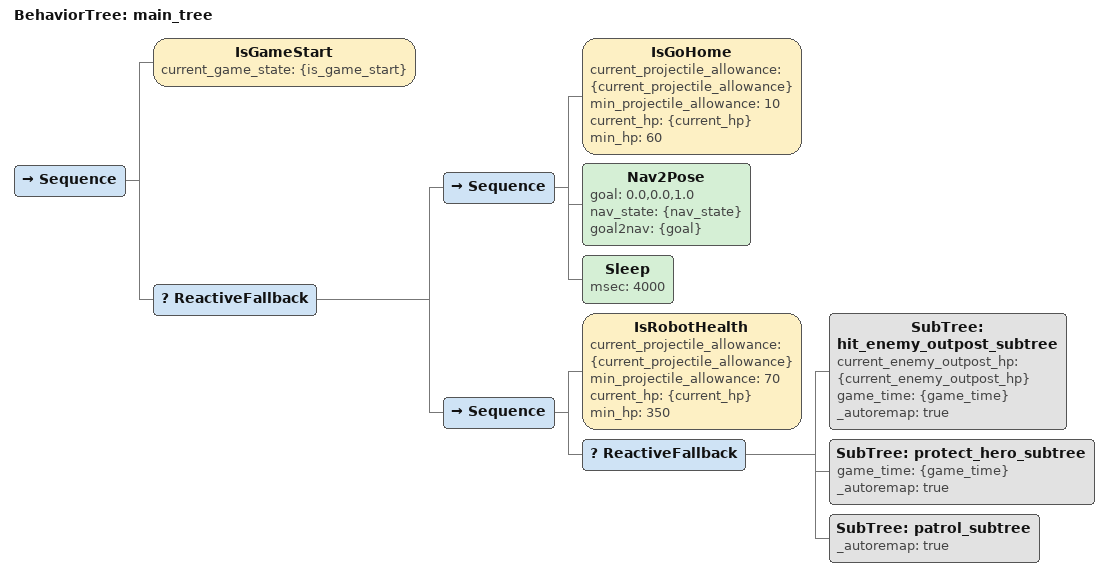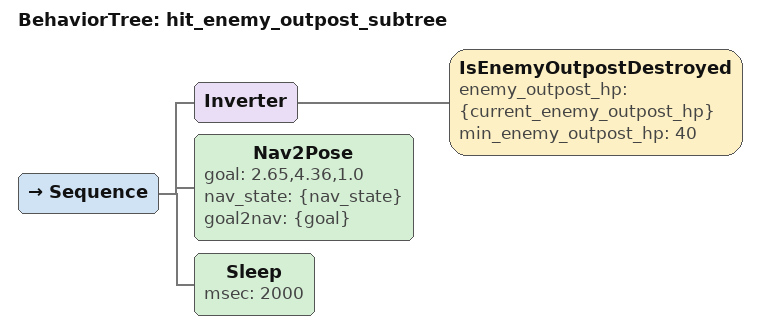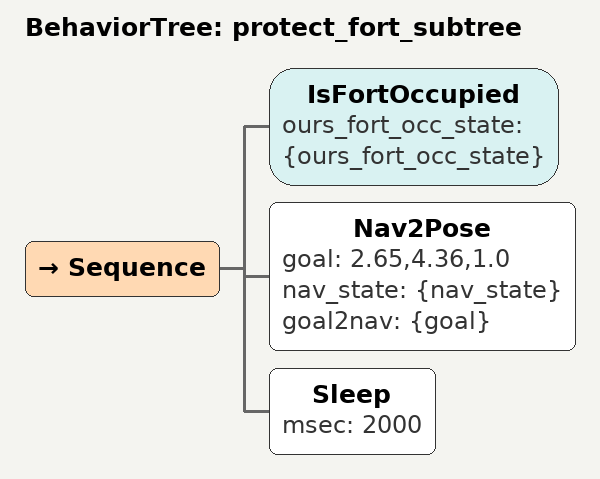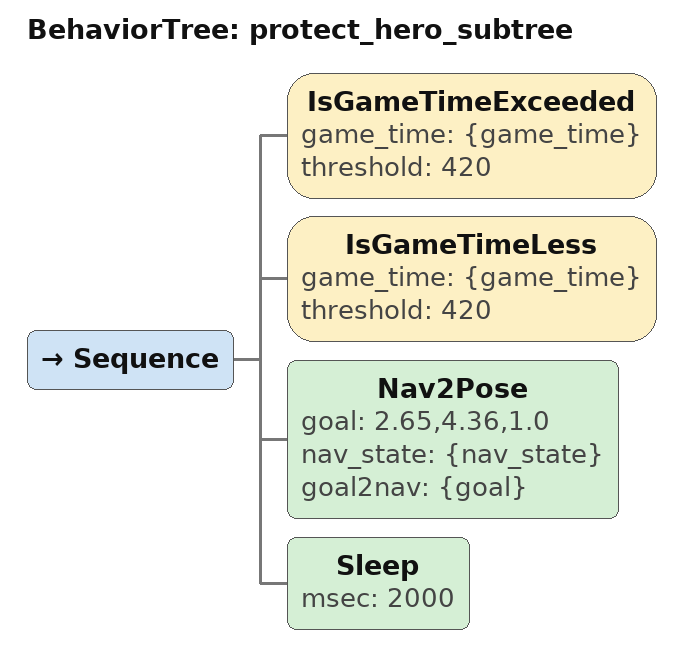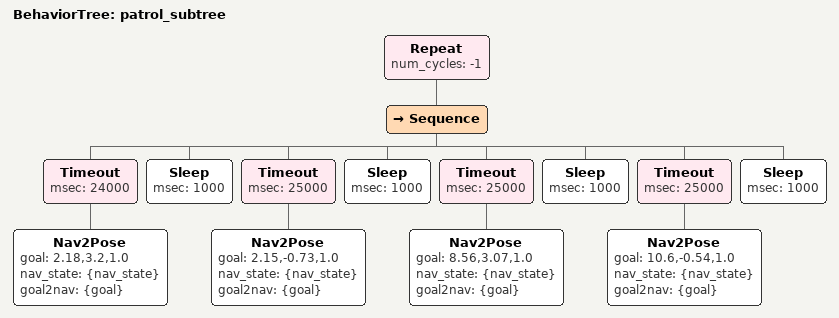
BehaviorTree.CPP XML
<?xml version="1.0" encoding="UTF-8"?>
<root BTCPP_format="4" main_tree_to_execute="main_tree">
  <!-- 主树不变 -->
  <BehaviorTree ID="main_tree">
    <Sequence>
      <IsGameStart current_game_state="{is_game_start}"/>
      <ReactiveFallback>
          <Sequence>          <!-- 回家序列，优先级最高 -->
            <IsGoHome current_projectile_allowance="{current_projectile_allowance}"
                        min_projectile_allowance="10"
                        current_hp="{current_hp}"
                        min_hp="60"/>
            <Nav2Pose goal="0.0,0.0,1.0" nav_state="{nav_state}" goal2nav="{goal}"/>
            <Sleep msec="4000"/>
          </Sequence>
          <Sequence>
            <IsRobotHealth current_projectile_allowance="{current_projectile_allowance}"
                          min_projectile_allowance="70"
                          current_hp="{current_hp}"
                          min_hp="350"/>
            <!-- 健康情况下，执行备选任务 -->
            <ReactiveFallback>
              <SubTree ID="hit_enemy_outpost_subtree"
                      current_enemy_outpost_hp="{current_enemy_outpost_hp}"
                      game_time="{game_time}"
                      _autoremap="true"/>
              <SubTree ID="protect_hero_subtree"
                      game_time="{game_time}"
                      _autoremap="true"/>
              <SubTree ID="patrol_subtree" _autoremap="true"/>
            </ReactiveFallback>
          </Sequence>
      </ReactiveFallback>
    </Sequence>
  </BehaviorTree>

  <BehaviorTree ID="hit_enemy_outpost_subtree">
      <Sequence>
          <Inverter>
              <IsEnemyOutpostDestroyed
                  enemy_outpost_hp="{current_enemy_outpost_hp}"
                  min_enemy_outpost_hp="40"/>
          </Inverter>
          <Nav2Pose goal="2.65,4.36,1.0" nav_state="{nav_state}" goal2nav="{goal}"/>
          <Sleep msec="2000"/>
      </Sequence>
  </BehaviorTree>

  <BehaviorTree ID="protect_fort_subtree">
      <Sequence>
          <IsFortOccupied ours_fort_occ_state="{ours_fort_occ_state}"/>
          <Nav2Pose goal="2.65,4.36,1.0" nav_state="{nav_state}" goal2nav="{goal}"/>
          <Sleep msec="2000"/>
      </Sequence>
  </BehaviorTree>

  <BehaviorTree ID="protect_hero_subtree">
      <Sequence>
          <IsGameTimeExceeded game_time="{game_time}" threshold="420"/>
          <IsGameTimeLess game_time="{game_time}" threshold="420"/>
          <Nav2Pose goal="2.65,4.36,1.0" nav_state="{nav_state}" goal2nav="{goal}"/>
          <Sleep msec="2000"/>
      </Sequence>
  </BehaviorTree>
  <!-- ========== 巡逻子树（4点巡逻，每个点成功后才等待） ========== -->
  <BehaviorTree ID="patrol_subtree">
    <Repeat num_cycles="-1">
      <Sequence>
        <Timeout msec="24000">
          <Nav2Pose goal="2.18,3.2,1.0" nav_state="{nav_state}" goal2nav="{goal}"/>
        </Timeout>
        <Sleep msec="1000"/>

        <Timeout msec="25000">
          <Nav2Pose goal="2.15,-0.73,1.0" nav_state="{nav_state}" goal2nav="{goal}"/>
        </Timeout>
        <Sleep msec="1000"/>

        <Timeout msec="25000">
          <Nav2Pose goal="8.56,3.07,1.0" nav_state="{nav_state}" goal2nav="{goal}"/>
        </Timeout>
        <Sleep msec="1000"/>

        <Timeout msec="25000">
          <Nav2Pose goal="10.6,-0.54,1.0" nav_state="{nav_state}" goal2nav="{goal}"/>
        </Timeout>
        <Sleep msec="1000"/>
      </Sequence>
    </Repeat>
  </BehaviorTree>

</root>
